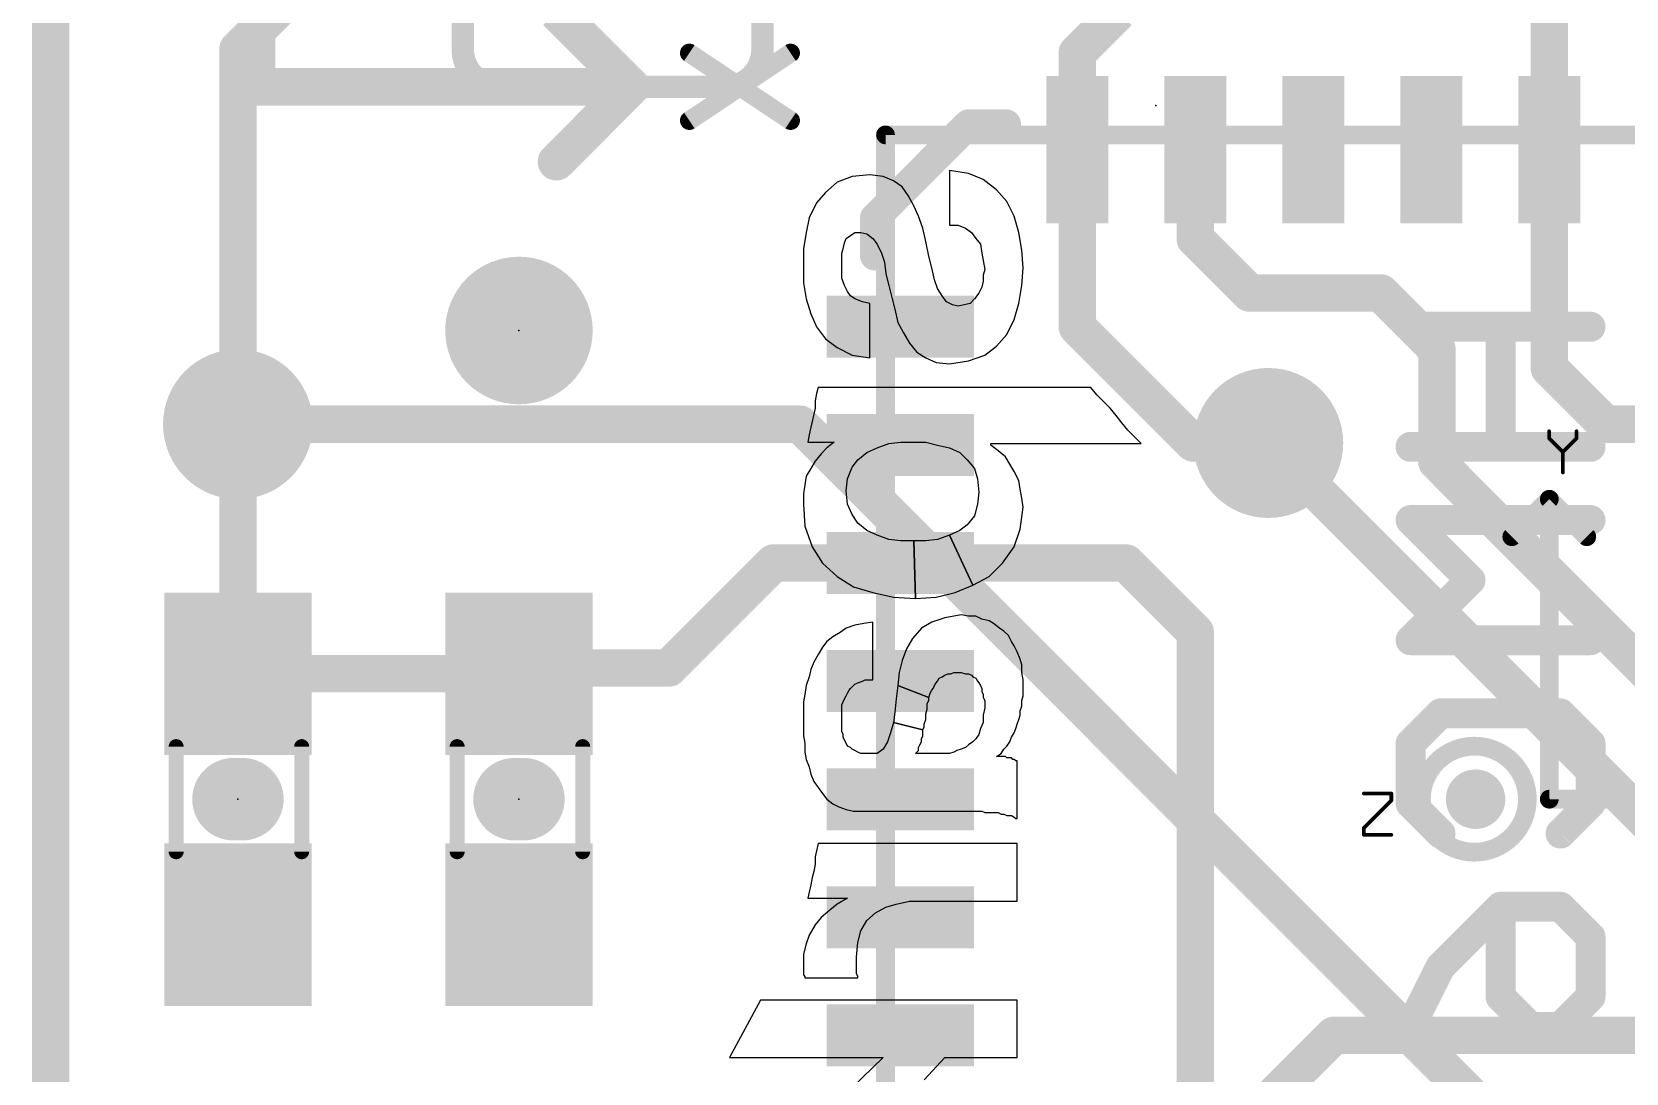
# Model space of a CAD drawing. Extents: x -30 to 77, y -16 to 20.
# Drawn here: x -0.13 to 10.68, y 9.57 to 16.63 of the extents above; entities that cross this region are included whole.
import ezdxf

# ---------------------------------------------------------------- set-up
doc = ezdxf.new("R2010")
doc.units = 0
for name, color, linetype in [('1', 22, 'CONTINUOUS'), ('16', 175, 'CONTINUOUS'), ('18', 82, 'CONTINUOUS'), ('20', 7, 'CONTINUOUS'), ('21', 251, 'CONTINUOUS'), ('22', 2, 'CONTINUOUS'), ('23', 7, 'CONTINUOUS'), ('24', 7, 'CONTINUOUS'), ('51', 53, 'CONTINUOUS')]:
    doc.layers.add(name, color=color, linetype=linetype)

# ---------------------------------------------------------------- blocks, each defined once
blk = doc.blocks.new('RECT')
blk.add_solid([(-0.5, -0.5), (0.5, -0.5), (-0.5, 0.5), (0.5, 0.5)])
blk = doc.blocks.new('PIE')
at = {"const_width": 0.5}
blk.add_lwpolyline([(0, -0.25, 1), (0, 0.25, 1), (0, -0.25)], format="xyb", dxfattribs=at)
blk = doc.blocks.new('ROUNDV')
at = {"const_width": 0.5}
blk.add_lwpolyline([(0, -0.25, 1), (0, 0.25, 1), (0, -0.25)], format="xyb", dxfattribs=at)

msp = doc.modelspace()

# ---------------------------------------------------------------- linework, layer by layer
at = {"layer": '1', "const_width": 0.254}
for points in [[(0, 0), (0, 20.32)], [(10.16, 18.161), (10.16, 15.83)], [(2.54, 17.78), (1.27, 16.51)], [(6.96, 16.485), (7.239, 16.764)], [(1.27, 16.51), (1.27, 13.97)], [(6.96, 15.83), (6.96, 16.485)], [(6.96, 15.83), (6.96, 14.63)], [(7.76, 15.83), (7.76, 15.227)], [(10.16, 14.351), (10.16, 15.83)], [(7.76, 15.227), (8.128, 14.859)], [(8.128, 14.859), (9.017, 14.859)], [(9.017, 14.859), (9.398, 14.478)], [(6.96, 14.63), (7.112, 14.478)], [(7.747, 13.843), (7.112, 14.478)], [(9.398, 14.478), (9.398, 13.716)], [(10.541, 13.97), (10.16, 14.351)], [(1.27, 13.97), (1.27, 12.28)], [(11.43, 13.97), (10.541, 13.97)], [(8.255, 13.843), (7.747, 13.843)], [(9.398, 13.716), (12.446, 10.668)], [(4.902, 13.03), (4.191, 12.319)], [(5.76, 13.03), (4.902, 13.03)], [(5.76, 13.03), (7.29, 13.03)], [(7.29, 13.03), (7.493, 12.827)], [(7.76, 12.56), (7.493, 12.827)], [(7.76, 8.89), (7.76, 12.56)], [(3.214, 12.319), (3.175, 12.28)], [(4.191, 12.319), (3.214, 12.319)], [(1.27, 12.28), (3.175, 12.28)], [(8.7, 9.83), (7.76, 8.89)], [(14.56, 9.83), (8.7, 9.83)]]:
    msp.add_lwpolyline(points, dxfattribs=at)
at = {"layer": '1', "const_width": 0.127}
for points in [[(1.3335, 16.51, 1), (1.2065, 16.51)], [(1.2251, 16.5549, 1), (1.3149, 16.4651)], [(7.0235, 16.485, 1), (6.8965, 16.485)], [(6.9151, 16.5299, 1), (7.0049, 16.4401)], [(7.0235, 15.83, 1), (6.8965, 15.83)], [(6.8965, 15.83, 1), (7.0235, 15.83)], [(7.8235, 15.83, 1), (7.6965, 15.83)], [(10.2235, 15.83, 1), (10.0965, 15.83)], [(10.0965, 15.83, 1), (10.2235, 15.83)], [(7.8049, 15.2719, 1), (7.7151, 15.1821)], [(7.6965, 15.227, 1), (7.8235, 15.227)], [(8.128, 14.9225, 1), (8.128, 14.7955)], [(8.0831, 14.8141, 1), (8.1729, 14.9039)], [(9.0619, 14.9039, 1), (8.9721, 14.8141)], [(9.017, 14.7955, 1), (9.017, 14.9225)], [(7.0049, 14.6749, 1), (6.9151, 14.5851)], [(6.8965, 14.63, 1), (7.0235, 14.63)], [(7.1569, 14.5229, 1), (7.0671, 14.4331)], [(9.4615, 14.478, 1), (9.3345, 14.478)], [(7.0671, 14.4331, 1), (7.1569, 14.5229)], [(9.3531, 14.4331, 1), (9.4429, 14.5229)], [(10.2049, 14.3959, 1), (10.1151, 14.3061)], [(10.0965, 14.351, 1), (10.2235, 14.351)], [(1.3335, 13.97, 1), (1.2065, 13.97)], [(10.541, 14.0335, 1), (10.541, 13.9065)], [(10.4961, 13.9251, 1), (10.5859, 14.0149)], [(1.2065, 13.97, 1), (1.3335, 13.97)], [(7.747, 13.9065, 1), (7.747, 13.7795)], [(7.7021, 13.7981, 1), (7.7919, 13.8879)], [(8.255, 13.7795, 1), (8.255, 13.9065)], [(9.4429, 13.7609, 1), (9.3531, 13.6711)], [(9.3345, 13.716, 1), (9.4615, 13.716)], [(4.902, 13.0935, 1), (4.902, 12.9665)], [(4.9469, 12.9851, 1), (4.8571, 13.0749)], [(5.76, 13.0935, 1), (5.76, 12.9665)], [(5.76, 12.9665, 1), (5.76, 13.0935)], [(7.3349, 13.0749, 1), (7.2451, 12.9851)], [(7.29, 12.9665, 1), (7.29, 13.0935)], [(7.5379, 12.8719, 1), (7.4481, 12.7821)], [(7.4481, 12.7821, 1), (7.5379, 12.8719)], [(7.8235, 12.56, 1), (7.6965, 12.56)], [(7.7151, 12.5151, 1), (7.8049, 12.6049)], [(3.214, 12.3825, 1), (3.214, 12.2555)], [(3.2589, 12.2741, 1), (3.1691, 12.3639)], [(4.191, 12.2555, 1), (4.191, 12.3825)], [(1.27, 12.3435, 1), (1.27, 12.2165)], [(1.2065, 12.28, 1), (1.3335, 12.28)], [(3.1301, 12.3249, 1), (3.2199, 12.2351)], [(3.175, 12.2165, 1), (3.175, 12.3435)], [(4.1461, 12.3639, 1), (4.2359, 12.2741)], [(8.7, 9.8935, 1), (8.7, 9.7665)], [(8.7449, 9.7851, 1), (8.6551, 9.8749)]]:
    msp.add_lwpolyline(points, format="xyb", dxfattribs=at)
at = {"layer": '16', "const_width": 0.254}
for points in [[(0, 0), (0, 20.32)], [(5.08, 13.97), (1.27, 13.97)], [(10.16, 8.89), (5.08, 13.97)], [(12.7, 9.398), (8.255, 13.843)]]:
    msp.add_lwpolyline(points, dxfattribs=at)
at = {"layer": '16', "const_width": 0.127}
for points in [[(1.27, 14.0335, 1), (1.27, 13.9065)], [(5.1249, 14.0149, 1), (5.0351, 13.9251)], [(5.08, 13.9065, 1), (5.08, 14.0335)], [(8.2999, 13.8879, 1), (8.2101, 13.7981)]]:
    msp.add_lwpolyline(points, format="xyb", dxfattribs=at)
at = {"layer": '20', "const_width": 0.254}
msp.add_lwpolyline([(0, 20.32), (0, 0)], dxfattribs=at)
at = {"layer": '21'}
for points, const_width in [([(2.794, 16.51), (2.794, 19.05)], 0.1524), ([(4.826, 19.05), (4.826, 16.51)], 0.1524), ([(4.572, 16.256), (3.048, 16.256)], 0.1524), ([(5.588, 15.367), (6.223, 16.002)], 0.2032), ([(6.223, 16.002), (6.477, 16.002)], 0.2032), ([(5.588, 15.113), (5.588, 15.367)], 0.2032), ([(1.3005, 11.43), (1.2395, 11.43)], 0.5588), ([(3.2055, 11.43), (3.1445, 11.43)], 0.5588)]:
    msp.add_lwpolyline(points, dxfattribs=dict(at, const_width=const_width))
for points, const_width in [([(2.794, 16.51, 0.4142), (3.048, 16.256)], 0.1524), ([(2.8321, 16.51, 1), (2.7559, 16.51)], 0.0762), ([(2.7559, 16.51, 1), (2.8321, 16.51)], 0.0762), ([(4.572, 16.256, 0.4142), (4.826, 16.51)], 0.1524), ([(4.8641, 16.51, 1), (4.7879, 16.51)], 0.0762), ([(4.7879, 16.51, 1), (4.8641, 16.51)], 0.0762), ([(3.048, 16.2941, 1), (3.048, 16.2179)], 0.0762), ([(3.048, 16.2179, 1), (3.048, 16.2941)], 0.0762), ([(4.572, 16.2941, 1), (4.572, 16.2179)], 0.0762), ([(4.572, 16.2179, 1), (4.572, 16.2941)], 0.0762), ([(6.223, 16.0528, 1), (6.223, 15.9512)], 0.1016), ([(6.2589, 15.9661, 1), (6.1871, 16.0379)], 0.1016), ([(6.477, 15.9512, 1), (6.477, 16.0528)], 0.1016), ([(5.6388, 15.367, 1), (5.5372, 15.367)], 0.1016), ([(5.5521, 15.4029, 1), (5.6239, 15.3311)], 0.1016), ([(5.5372, 15.113, 1), (5.6388, 15.113)], 0.1016), ([(1.2395, 11.5697, 1), (1.2395, 11.2903)], 0.2794), ([(1.3005, 11.2903, 1), (1.3005, 11.5697)], 0.2794), ([(3.1445, 11.5697, 1), (3.1445, 11.2903)], 0.2794), ([(3.2055, 11.2903, 1), (3.2055, 11.5697)], 0.2794)]:
    msp.add_lwpolyline(points, format="xyb", dxfattribs=dict(at, const_width=const_width))
at = {"layer": '22'}
for p, q in [((6.223, 15.669), (6.093, 15.689)), ((6.093, 15.689), (6.093, 15.369)), ((5.333, 15.609), (5.253, 15.539)), ((5.433, 15.649), (5.333, 15.609)), ((5.553, 15.659), (5.433, 15.649)), ((5.643, 15.649), (5.553, 15.659)), ((5.713, 15.619), (5.643, 15.649)), ((5.773, 15.579), (5.713, 15.619)), ((5.813, 15.519), (5.773, 15.579)), ((6.323, 15.629), (6.223, 15.669)), ((6.413, 15.559), (6.323, 15.629)), ((5.193, 15.469), (5.143, 15.369)), ((5.253, 15.539), (5.193, 15.469)), ((5.853, 15.449), (5.813, 15.519)), ((6.483, 15.479), (6.413, 15.559)), ((6.533, 15.379), (6.483, 15.479)), ((5.143, 15.369), (5.123, 15.269)), ((5.883, 15.379), (5.853, 15.449)), ((5.913, 15.299), (5.883, 15.379)), ((6.093, 15.369), (6.093, 15.319)), ((6.563, 15.269), (6.533, 15.379)), ((5.123, 15.269), (5.103, 15.159)), ((5.393, 15.229), (5.423, 15.249)), ((5.423, 15.249), (5.453, 15.269)), ((5.453, 15.269), (5.493, 15.269)), ((5.493, 15.269), (5.533, 15.259)), ((5.533, 15.259), (5.573, 15.229)), ((5.933, 15.209), (5.913, 15.299)), ((6.093, 15.319), (6.153, 15.319)), ((6.153, 15.319), (6.203, 15.299)), ((6.203, 15.299), (6.243, 15.269)), ((6.243, 15.269), (6.273, 15.229)), ((6.583, 15.149), (6.563, 15.269)), ((5.103, 15.159), (5.103, 14.929)), ((5.363, 15.129), (5.373, 15.159)), ((5.373, 15.159), (5.383, 15.199)), ((5.383, 15.199), (5.393, 15.229)), ((5.573, 15.229), (5.603, 15.189)), ((5.603, 15.189), (5.633, 15.129)), ((5.953, 15.109), (5.933, 15.209)), ((6.273, 15.229), (6.303, 15.189)), ((6.303, 15.189), (6.313, 15.129)), ((6.593, 15.029), (6.583, 15.149)), ((5.363, 14.959), (5.363, 15.129)), ((5.633, 15.129), (5.653, 15.069)), ((5.653, 15.069), (5.663, 14.989)), ((5.973, 15.029), (5.953, 15.109)), ((5.993, 14.949), (5.973, 15.029)), ((6.313, 15.129), (6.323, 15.079)), ((6.323, 15.079), (6.333, 15.019)), ((6.583, 14.909), (6.593, 15.029)), ((5.103, 14.929), (5.123, 14.819)), ((5.383, 14.909), (5.363, 14.959)), ((5.663, 14.989), (5.683, 14.909)), ((6.013, 14.889), (5.993, 14.949)), ((6.323, 14.939), (6.313, 14.899)), ((6.333, 15.019), (6.323, 14.979)), ((6.323, 14.979), (6.323, 14.939)), ((5.123, 14.819), (5.153, 14.719)), ((5.403, 14.869), (5.383, 14.909)), ((5.423, 14.839), (5.403, 14.869)), ((5.453, 14.819), (5.423, 14.839)), ((5.503, 14.799), (5.453, 14.819)), ((5.683, 14.909), (5.703, 14.829)), ((5.703, 14.829), (5.723, 14.749)), ((6.043, 14.839), (6.013, 14.889)), ((6.073, 14.799), (6.043, 14.839)), ((6.263, 14.819), (6.233, 14.789)), ((6.293, 14.859), (6.263, 14.819)), ((6.313, 14.899), (6.293, 14.859)), ((6.563, 14.789), (6.583, 14.909)), ((5.153, 14.719), (5.193, 14.629)), ((5.553, 14.789), (5.503, 14.799)), ((5.553, 14.419), (5.553, 14.789)), ((5.723, 14.749), (5.743, 14.659)), ((6.113, 14.779), (6.073, 14.799)), ((6.153, 14.769), (6.113, 14.779)), ((6.193, 14.779), (6.153, 14.769)), ((6.233, 14.789), (6.193, 14.779)), ((6.533, 14.679), (6.563, 14.789)), ((5.193, 14.629), (5.253, 14.549)), ((5.743, 14.659), (5.783, 14.589)), ((6.483, 14.579), (6.533, 14.679)), ((5.253, 14.549), (5.333, 14.489)), ((5.333, 14.489), (5.433, 14.439)), ((5.783, 14.589), (5.823, 14.519)), ((5.823, 14.519), (5.873, 14.459)), ((6.333, 14.439), (6.413, 14.499)), ((6.413, 14.499), (6.483, 14.579)), ((5.433, 14.439), (5.553, 14.419)), ((5.873, 14.459), (5.933, 14.419)), ((5.933, 14.419), (6.003, 14.389)), ((6.003, 14.389), (6.093, 14.379)), ((6.093, 14.379), (6.223, 14.399)), ((6.223, 14.399), (6.333, 14.439)), ((5.193, 14.179), (5.183, 14.129)), ((5.203, 14.219), (5.193, 14.179)), ((7.053, 14.219), (5.203, 14.219)), ((7.093, 14.169), (7.053, 14.219)), ((7.133, 14.129), (7.093, 14.169)), ((5.183, 14.079), (5.173, 14.039)), ((5.183, 14.129), (5.183, 14.079)), ((7.183, 14.079), (7.133, 14.129)), ((7.223, 14.029), (7.183, 14.079)), ((5.153, 13.949), (5.143, 13.899)), ((5.163, 13.989), (5.153, 13.949)), ((5.173, 14.039), (5.163, 13.989)), ((7.263, 13.979), (7.223, 14.029)), ((7.303, 13.929), (7.263, 13.979)), ((5.143, 13.899), (5.133, 13.849)), ((5.133, 13.849), (5.313, 13.849)), ((5.313, 13.849), (5.263, 13.809)), ((5.603, 13.809), (5.683, 13.839)), ((5.683, 13.839), (5.763, 13.849)), ((5.763, 13.849), (5.933, 13.849)), ((5.933, 13.849), (6.013, 13.829)), ((6.373, 13.829), (6.373, 13.839)), ((6.373, 13.839), (7.393, 13.839)), ((7.353, 13.879), (7.303, 13.929)), ((7.393, 13.839), (7.353, 13.879)), ((5.223, 13.769), (5.183, 13.719)), ((5.263, 13.809), (5.223, 13.769)), ((5.433, 13.679), (5.473, 13.729)), ((5.473, 13.729), (5.533, 13.779)), ((5.533, 13.779), (5.603, 13.809)), ((6.013, 13.829), (6.093, 13.809)), ((6.093, 13.809), (6.163, 13.779)), ((6.163, 13.779), (6.213, 13.729)), ((6.213, 13.729), (6.263, 13.669)), ((6.423, 13.789), (6.373, 13.829)), ((6.473, 13.749), (6.423, 13.789)), ((6.503, 13.699), (6.473, 13.749)), ((5.123, 13.619), (5.113, 13.559)), ((5.153, 13.669), (5.123, 13.619)), ((5.183, 13.719), (5.153, 13.669)), ((5.403, 13.599), (5.433, 13.679)), ((6.263, 13.669), (6.283, 13.599)), ((6.533, 13.649), (6.503, 13.699)), ((6.563, 13.589), (6.533, 13.649)), ((5.113, 13.559), (5.103, 13.499)), ((5.393, 13.519), (5.403, 13.599)), ((5.403, 13.429), (5.393, 13.519)), ((6.283, 13.599), (6.293, 13.509)), ((6.573, 13.529), (6.563, 13.589)), ((6.583, 13.469), (6.573, 13.529)), ((5.103, 13.499), (5.103, 13.429)), ((5.103, 13.429), (5.113, 13.279)), ((5.433, 13.359), (5.403, 13.429)), ((6.283, 13.429), (6.263, 13.349)), ((6.293, 13.509), (6.283, 13.429)), ((6.573, 13.259), (6.593, 13.409)), ((6.593, 13.409), (6.583, 13.469)), ((5.473, 13.299), (5.433, 13.359)), ((5.533, 13.249), (5.473, 13.299)), ((6.263, 13.349), (6.213, 13.289)), ((5.113, 13.279), (5.163, 13.139)), ((5.603, 13.219), (5.533, 13.249)), ((5.683, 13.189), (5.603, 13.219)), ((5.763, 13.179), (5.683, 13.189)), ((6.013, 13.189), (5.933, 13.179)), ((6.093, 13.219), (6.013, 13.189)), ((6.163, 13.249), (6.093, 13.219)), ((6.253, 12.879), (6.093, 13.219)), ((6.093, 13.219), (6.253, 12.879)), ((6.213, 13.289), (6.163, 13.249)), ((6.533, 13.139), (6.573, 13.259)), ((5.163, 13.139), (5.233, 13.029)), ((5.853, 13.179), (5.763, 13.179)), ((5.933, 13.179), (5.853, 13.179)), ((5.853, 13.179), (5.863, 12.789)), ((5.863, 12.789), (5.853, 13.179)), ((6.453, 13.029), (6.533, 13.139)), ((5.233, 13.029), (5.333, 12.939)), ((6.363, 12.939), (6.453, 13.029)), ((5.333, 12.939), (5.443, 12.869)), ((5.443, 12.869), (5.573, 12.829)), ((6.133, 12.829), (6.253, 12.879)), ((6.253, 12.879), (6.363, 12.939)), ((5.573, 12.829), (5.713, 12.799)), ((5.713, 12.799), (5.863, 12.789)), ((5.863, 12.789), (6.003, 12.799)), ((6.003, 12.799), (6.133, 12.829)), ((6.063, 12.659), (5.973, 12.629)), ((6.173, 12.679), (6.063, 12.659)), ((6.223, 12.669), (6.173, 12.679)), ((6.273, 12.669), (6.223, 12.669)), ((6.313, 12.649), (6.273, 12.669)), ((6.363, 12.639), (6.313, 12.649)), ((5.353, 12.559), (5.303, 12.529)), ((5.393, 12.589), (5.353, 12.559)), ((5.453, 12.609), (5.393, 12.589)), ((5.513, 12.619), (5.453, 12.609)), ((5.573, 12.629), (5.513, 12.619)), ((5.573, 12.239), (5.573, 12.629)), ((5.903, 12.589), (5.843, 12.519)), ((5.973, 12.629), (5.903, 12.589)), ((6.393, 12.619), (6.363, 12.639)), ((6.433, 12.589), (6.393, 12.619)), ((6.463, 12.569), (6.433, 12.589)), ((6.493, 12.539), (6.463, 12.569)), ((6.513, 12.499), (6.493, 12.539)), ((5.233, 12.459), (5.203, 12.409)), ((5.263, 12.499), (5.233, 12.459)), ((5.303, 12.529), (5.263, 12.499)), ((5.803, 12.449), (5.773, 12.369)), ((5.843, 12.519), (5.803, 12.449)), ((6.533, 12.469), (6.513, 12.499)), ((6.553, 12.429), (6.533, 12.469)), ((6.573, 12.379), (6.553, 12.429)), ((5.173, 12.359), (5.153, 12.309)), ((5.203, 12.409), (5.173, 12.359)), ((5.773, 12.369), (5.753, 12.289)), ((6.583, 12.339), (6.573, 12.379)), ((6.583, 12.289), (6.583, 12.339)), ((5.143, 12.259), (5.123, 12.199)), ((5.153, 12.309), (5.143, 12.259)), ((5.453, 12.209), (5.473, 12.219)), ((5.473, 12.219), (5.503, 12.229)), ((5.503, 12.229), (5.523, 12.239)), ((5.523, 12.239), (5.573, 12.239)), ((5.753, 12.289), (5.743, 12.199)), ((5.993, 12.199), (6.003, 12.219)), ((6.003, 12.219), (6.013, 12.229)), ((6.013, 12.229), (6.023, 12.249)), ((6.023, 12.249), (6.043, 12.259)), ((6.043, 12.259), (6.063, 12.269)), ((6.063, 12.269), (6.083, 12.279)), ((6.083, 12.279), (6.103, 12.279)), ((6.103, 12.279), (6.123, 12.289)), ((6.123, 12.289), (6.173, 12.289)), ((6.173, 12.289), (6.203, 12.279)), ((6.203, 12.279), (6.223, 12.279)), ((6.223, 12.279), (6.243, 12.269)), ((6.243, 12.269), (6.253, 12.259)), ((6.253, 12.259), (6.273, 12.249)), ((6.273, 12.249), (6.283, 12.229)), ((6.283, 12.229), (6.293, 12.219)), ((6.293, 12.219), (6.303, 12.199)), ((6.593, 12.239), (6.583, 12.289)), ((6.593, 12.129), (6.593, 12.239)), ((5.113, 12.139), (5.103, 12.089)), ((5.123, 12.199), (5.113, 12.139)), ((5.373, 12.089), (5.383, 12.109)), ((5.383, 12.109), (5.393, 12.129)), ((5.393, 12.129), (5.403, 12.149)), ((5.403, 12.149), (5.413, 12.169)), ((5.413, 12.169), (5.423, 12.179)), ((5.423, 12.179), (5.443, 12.199)), ((5.443, 12.199), (5.453, 12.209)), ((5.733, 12.109), (5.723, 12.019)), ((5.743, 12.199), (5.733, 12.109)), ((5.953, 12.119), (5.743, 12.199)), ((5.743, 12.199), (5.953, 12.119)), ((5.953, 12.119), (5.963, 12.149)), ((5.953, 12.099), (5.953, 12.119)), ((5.963, 12.149), (5.973, 12.169)), ((5.973, 12.169), (5.983, 12.179)), ((5.983, 12.179), (5.993, 12.199)), ((6.303, 12.199), (6.313, 12.179)), ((6.313, 12.179), (6.313, 12.159)), ((6.313, 12.159), (6.323, 12.139)), ((6.323, 12.139), (6.323, 12.119)), ((6.323, 12.119), (6.333, 12.099)), ((6.583, 12.099), (6.593, 12.129)), ((5.103, 12.089), (5.103, 11.859)), ((5.363, 12.069), (5.373, 12.089)), ((5.363, 11.889), (5.363, 12.069)), ((5.723, 12.019), (5.713, 11.949)), ((5.933, 12.009), (5.943, 12.039)), ((5.933, 11.969), (5.933, 12.009)), ((5.943, 12.079), (5.953, 12.099)), ((5.943, 12.039), (5.943, 12.079)), ((6.333, 12.049), (6.323, 11.999)), ((6.323, 11.999), (6.323, 11.949)), ((6.333, 12.099), (6.333, 12.049)), ((6.563, 11.969), (6.573, 11.999)), ((6.573, 12.029), (6.583, 12.059)), ((6.573, 11.999), (6.573, 12.029)), ((6.583, 12.059), (6.583, 12.099)), ((5.373, 11.869), (5.363, 11.889)), ((5.713, 11.949), (5.693, 11.879)), ((5.713, 11.949), (5.913, 11.899)), ((5.913, 11.899), (5.713, 11.949)), ((5.913, 11.899), (5.923, 11.919)), ((5.913, 11.859), (5.913, 11.899)), ((5.923, 11.939), (5.933, 11.969)), ((5.923, 11.919), (5.923, 11.939)), ((6.303, 11.909), (6.293, 11.869)), ((6.323, 11.949), (6.303, 11.909)), ((6.533, 11.879), (6.543, 11.909)), ((6.543, 11.909), (6.553, 11.939)), ((6.553, 11.939), (6.563, 11.969)), ((5.103, 11.859), (5.113, 11.809)), ((5.113, 11.809), (5.113, 11.749)), ((5.373, 11.849), (5.373, 11.869)), ((5.383, 11.829), (5.373, 11.849)), ((5.393, 11.809), (5.383, 11.829)), ((5.403, 11.789), (5.393, 11.809)), ((5.423, 11.779), (5.403, 11.789)), ((5.673, 11.819), (5.643, 11.769)), ((5.693, 11.879), (5.673, 11.819)), ((5.883, 11.779), (5.893, 11.799)), ((5.893, 11.799), (5.903, 11.819)), ((5.903, 11.839), (5.913, 11.859)), ((5.903, 11.819), (5.903, 11.839)), ((6.223, 11.799), (6.203, 11.779)), ((6.253, 11.819), (6.223, 11.799)), ((6.273, 11.839), (6.253, 11.819)), ((6.293, 11.869), (6.273, 11.839)), ((6.463, 11.769), (6.483, 11.789)), ((6.483, 11.789), (6.503, 11.819)), ((6.503, 11.819), (6.513, 11.849)), ((6.513, 11.849), (6.533, 11.879)), ((5.113, 11.749), (5.123, 11.699)), ((5.123, 11.699), (5.143, 11.649)), ((5.433, 11.769), (5.423, 11.779)), ((5.453, 11.759), (5.433, 11.769)), ((5.473, 11.749), (5.453, 11.759)), ((5.493, 11.739), (5.473, 11.749)), ((5.603, 11.739), (5.493, 11.739)), ((5.643, 11.769), (5.603, 11.739)), ((5.863, 11.739), (5.873, 11.749)), ((6.093, 11.739), (5.863, 11.739)), ((5.873, 11.749), (5.883, 11.759)), ((5.883, 11.759), (5.883, 11.779)), ((6.123, 11.749), (6.093, 11.739)), ((6.143, 11.759), (6.123, 11.749)), ((6.173, 11.769), (6.143, 11.759)), ((6.203, 11.779), (6.173, 11.769)), ((6.413, 11.719), (6.443, 11.739)), ((6.473, 11.719), (6.413, 11.719)), ((6.443, 11.739), (6.463, 11.769)), ((6.483, 11.709), (6.473, 11.719)), ((6.513, 11.709), (6.483, 11.709)), ((6.523, 11.699), (6.513, 11.709)), ((6.533, 11.699), (6.523, 11.699)), ((6.543, 11.689), (6.533, 11.699)), ((6.553, 11.689), (6.543, 11.689)), ((6.553, 11.299), (6.553, 11.689)), ((5.143, 11.649), (5.153, 11.599)), ((5.153, 11.599), (5.173, 11.549)), ((5.173, 11.549), (5.203, 11.509)), ((5.203, 11.509), (5.233, 11.469)), ((5.233, 11.469), (5.263, 11.429)), ((5.263, 11.429), (5.303, 11.399)), ((5.303, 11.399), (5.343, 11.379)), ((5.343, 11.379), (5.393, 11.359)), ((5.393, 11.359), (5.443, 11.349)), ((5.443, 11.349), (6.313, 11.349)), ((6.313, 11.349), (6.333, 11.339)), ((6.333, 11.339), (6.423, 11.339)), ((6.423, 11.339), (6.443, 11.329)), ((6.443, 11.329), (6.463, 11.329)), ((6.463, 11.329), (6.483, 11.319)), ((6.483, 11.319), (6.513, 11.319)), ((6.513, 11.319), (6.533, 11.309)), ((6.533, 11.309), (6.543, 11.299)), ((6.543, 11.299), (6.553, 11.299)), ((5.193, 11.079), (5.183, 11.039)), ((5.183, 11.039), (5.183, 10.989)), ((5.203, 11.129), (5.193, 11.079)), ((5.373, 11.129), (5.203, 11.129)), ((6.553, 11.129), (5.373, 11.129)), ((6.553, 10.739), (6.553, 11.129)), ((5.173, 10.939), (5.163, 10.899)), ((5.183, 10.989), (5.173, 10.939)), ((5.153, 10.849), (5.143, 10.799)), ((5.163, 10.899), (5.153, 10.849)), ((5.143, 10.799), (5.133, 10.759)), ((5.133, 10.759), (5.403, 10.759)), ((5.333, 10.719), (5.283, 10.679)), ((5.403, 10.759), (5.333, 10.719)), ((5.663, 10.699), (5.733, 10.719)), ((5.733, 10.719), (5.823, 10.739)), ((5.823, 10.739), (6.553, 10.739)), ((5.223, 10.629), (5.183, 10.579)), ((5.283, 10.679), (5.223, 10.629)), ((5.493, 10.539), (5.533, 10.609)), ((5.533, 10.609), (5.593, 10.659)), ((5.593, 10.659), (5.663, 10.699)), ((5.143, 10.509), (5.123, 10.449)), ((5.183, 10.579), (5.143, 10.509)), ((5.473, 10.459), (5.493, 10.539)), ((5.123, 10.449), (5.103, 10.379)), ((5.103, 10.379), (5.103, 10.239)), ((5.463, 10.359), (5.473, 10.459)), ((5.463, 10.249), (5.463, 10.359)), ((5.103, 10.239), (5.113, 10.229)), ((5.113, 10.229), (5.113, 10.219)), ((5.113, 10.219), (5.473, 10.219)), ((5.473, 10.229), (5.463, 10.249)), ((5.473, 10.219), (5.473, 10.229)), ((4.813, 10.069), (4.603, 9.679)), ((6.553, 10.069), (4.813, 10.069)), ((6.553, 9.679), (6.553, 10.069)), ((4.603, 9.679), (5.643, 9.679)), ((5.643, 9.679), (5.133, 9.189)), ((5.923, 9.529), (6.063, 9.679)), ((6.063, 9.679), (6.553, 9.679))]:
    msp.add_line(p, q, dxfattribs=at)
for points, const_width in [([(1.397, 16.256), (1.397, 18.796)], 0.254), ([(3.937, 16.256), (3.429, 16.764)], 0.254), ([(4.3301, 16.4846), (5.0165, 16.027)], 0.127), ([(4.3301, 16.027), (5.0165, 16.4846)], 0.127), ([(1.397, 16.256), (3.937, 16.256)], 0.254), ([(3.937, 16.256), (3.429, 15.748)], 0.254), ([(10.4394, 14.6304), (9.2192, 14.6304)], 0.2032), ([(9.8293, 14.6304), (9.8293, 13.8169)], 0.2032), ([(9.2192, 13.8169), (10.4394, 13.8169)], 0.2032), ([(10.4394, 13.3207), (9.2192, 13.3207)], 0.2032), ([(9.2192, 13.3207), (9.6259, 12.9139)], 0.2032), ([(9.6259, 12.9139), (9.2192, 12.5072)], 0.2032), ([(9.2192, 12.5072), (10.4394, 12.5072)], 0.2032), ([(9.2192, 11.8076), (9.4225, 12.011)], 0.2032), ([(9.4225, 12.011), (10.236, 12.011)], 0.2032), ([(10.236, 12.011), (10.4394, 11.8076)], 0.2032), ([(9.2192, 11.4008), (9.2192, 11.8076)], 0.2032), ([(10.4394, 11.8076), (10.4394, 11.4008)], 0.2032), ([(9.4225, 11.1975), (9.2192, 11.4008)], 0.2032), ([(10.4394, 11.4008), (10.236, 11.1975)], 0.2032), ([(9.4225, 10.2945), (9.8293, 10.7012)], 0.2032), ([(9.8293, 10.7012), (10.236, 10.7012)], 0.2032), ([(9.8293, 10.0911), (9.8293, 10.7012)], 0.2032), ([(10.236, 10.7012), (10.4394, 10.4979)], 0.2032), ([(10.4394, 10.4979), (10.4394, 10.0911)], 0.2032), ([(9.2192, 9.8877), (9.4225, 10.2945)], 0.2032), ([(10.0327, 9.8877), (9.8293, 10.0911)], 0.2032), ([(10.4394, 10.0911), (10.236, 9.8877)], 0.2032), ([(10.236, 9.8877), (10.0327, 9.8877)], 0.2032)]:
    msp.add_lwpolyline(points, dxfattribs=dict(at, const_width=const_width))
for points, const_width in [([(4.3477, 16.511, 1), (4.3125, 16.4582)], 0.0635), ([(5.0341, 16.4582, 1), (4.9989, 16.511)], 0.0635), ([(1.397, 16.3195, 1), (1.397, 16.1925)], 0.127), ([(3.9819, 16.2111, 1), (3.8921, 16.3009)], 0.127), ([(3.8921, 16.2111, 1), (3.9819, 16.3009)], 0.127), ([(3.937, 16.1925, 1), (3.937, 16.3195)], 0.127), ([(1.3335, 16.256, 1), (1.4605, 16.256)], 0.127), ([(4.3125, 16.0534, 1), (4.3477, 16.0006)], 0.0635), ([(4.9989, 16.0006, 1), (5.0341, 16.0534)], 0.0635), ([(3.3841, 15.7929, 1), (3.4739, 15.7031)], 0.127), ([(9.2192, 14.6812, 1), (9.2192, 14.5796)], 0.1016), ([(9.8801, 14.6304, 1), (9.7785, 14.6304)], 0.1016), ([(10.4394, 14.5796, 1), (10.4394, 14.6812)], 0.1016), ([(9.2192, 13.8677, 1), (9.2192, 13.7661)], 0.1016), ([(9.7785, 13.8169, 1), (9.8801, 13.8169)], 0.1016), ([(10.4394, 13.7661, 1), (10.4394, 13.8677)], 0.1016), ([(9.2551, 13.3566, 1), (9.1832, 13.2848)], 0.1016), ([(9.2192, 13.3715, 1), (9.2192, 13.2699)], 0.1016), ([(10.4394, 13.2699, 1), (10.4394, 13.3715)], 0.1016), ([(9.6618, 12.878, 1), (9.59, 12.9498)], 0.1016), ([(9.59, 12.878, 1), (9.6618, 12.9498)], 0.1016), ([(9.1832, 12.5431, 1), (9.2551, 12.4713)], 0.1016), ([(9.2192, 12.558, 1), (9.2192, 12.4564)], 0.1016), ([(10.4394, 12.4564, 1), (10.4394, 12.558)], 0.1016), ([(9.4225, 12.0618, 1), (9.4225, 11.9602)], 0.1016), ([(9.4585, 11.975, 1), (9.3866, 12.0469)], 0.1016), ([(10.2719, 12.0469, 1), (10.2001, 11.975)], 0.1016), ([(10.236, 11.9602, 1), (10.236, 12.0618)], 0.1016), ([(9.1832, 11.8435, 1), (9.2551, 11.7717)], 0.1016), ([(9.27, 11.8076, 1), (9.1684, 11.8076)], 0.1016), ([(10.4902, 11.8076, 1), (10.3886, 11.8076)], 0.1016), ([(10.4035, 11.7717, 1), (10.4753, 11.8435)], 0.1016), ([(9.2551, 11.4368, 1), (9.1832, 11.3649)], 0.1016), ([(10.4753, 11.3649, 1), (10.4035, 11.4368)], 0.1016), ([(9.1684, 11.4008, 1), (9.27, 11.4008)], 0.1016), ([(10.3886, 11.4008, 1), (10.4902, 11.4008)], 0.1016), ([(9.3866, 11.1615, 1), (9.4585, 11.2334)], 0.1016), ([(10.2001, 11.2334, 1), (10.2719, 11.1615)], 0.1016), ([(9.8293, 10.752, 1), (9.8293, 10.6504)], 0.1016), ([(9.8801, 10.7012, 1), (9.7785, 10.7012)], 0.1016), ([(9.8652, 10.6653, 1), (9.7934, 10.7371)], 0.1016), ([(10.2719, 10.7371, 1), (10.2001, 10.6653)], 0.1016), ([(10.236, 10.6504, 1), (10.236, 10.752)], 0.1016), ([(10.4902, 10.4979, 1), (10.3886, 10.4979)], 0.1016), ([(10.4035, 10.4619, 1), (10.4753, 10.5338)], 0.1016), ([(9.3866, 10.3304, 1), (9.4585, 10.2586)], 0.1016), ([(9.468, 10.2718, 1), (9.3771, 10.3172)], 0.1016), ([(9.8652, 10.127, 1), (9.7934, 10.0552)], 0.1016), ([(10.4753, 10.0552, 1), (10.4035, 10.127)], 0.1016), ([(9.7785, 10.0911, 1), (9.8801, 10.0911)], 0.1016), ([(10.3886, 10.0911, 1), (10.4902, 10.0911)], 0.1016), ([(9.1737, 9.9104, 1), (9.2646, 9.865)], 0.1016), ([(10.0327, 9.9385, 1), (10.0327, 9.8369)], 0.1016), ([(9.9967, 9.8518, 1), (10.0686, 9.9237)], 0.1016), ([(10.2001, 9.9237, 1), (10.2719, 9.8518)], 0.1016), ([(10.236, 9.8369, 1), (10.236, 9.9385)], 0.1016)]:
    msp.add_lwpolyline(points, format="xyb", dxfattribs=dict(at, const_width=const_width))
at = {"layer": '23'}
for p in [(3.175, 14.605), (1.27, 11.43), (3.175, 11.43), (10.16, 11.43)]:
    msp.add_point(p, dxfattribs=at)
at = {"layer": '24'}
msp.add_point((7.493, 16.129), dxfattribs=at)
at = {"layer": '51'}
for points, const_width in [([(5.66, 15.9618, 1), (5.66, 15.8983)], 0.0635), ([(5.6917, 15.93, 1), (5.6283, 15.93)], 0.0635), ([(10.1632, 13.8802, 1), (10.1542, 13.8712)], 0.0127), ([(10.165, 13.9223, 1), (10.1524, 13.9223)], 0.0127), ([(10.1524, 13.8757, 1), (10.165, 13.8757)], 0.0127), ([(10.3515, 13.9223, 1), (10.3388, 13.9223)], 0.0127), ([(10.3388, 13.8757, 1), (10.3515, 13.8757)], 0.0127), ([(10.3496, 13.8712, 1), (10.3406, 13.8802)], 0.0127), ([(10.2474, 13.787, 1), (10.2564, 13.778)], 0.0127), ([(10.2583, 13.7825, 1), (10.2456, 13.7825)], 0.0127), ([(10.2474, 13.778, 1), (10.2564, 13.787)], 0.0127), ([(10.2456, 13.6427, 1), (10.2583, 13.6427)], 0.0127), ([(10.1918, 13.462, 1), (10.1282, 13.462)], 0.0635), ([(10.1825, 13.4845, 1), (10.1375, 13.4395)], 0.0635), ([(10.1825, 13.4395, 1), (10.1375, 13.4845)], 0.0635), ([(9.8835, 13.2305, 1), (9.9285, 13.1855)], 0.0635), ([(10.3915, 13.1855, 1), (10.4365, 13.2305)], 0.0635), ([(0.8764, 11.786, 1), (0.8256, 11.786)], 0.0508), ([(1.7274, 11.786, 1), (1.6766, 11.786)], 0.0508), ([(2.7814, 11.786, 1), (2.7306, 11.786)], 0.0508), ([(3.6324, 11.786, 1), (3.5816, 11.786)], 0.0508), ([(9.652, 11.0708, 1), (9.652, 11.7892, 1), (9.652, 11.0708)], 0.127), ([(9.66, 11.33, 1), (9.66, 11.53, 1), (9.66, 11.33)], 0.2032), ([(8.9027, 11.4747, 1), (8.9027, 11.462)], 0.0127), ([(9.0955, 11.4683, 1), (9.0828, 11.4683)], 0.0127), ([(9.0891, 11.462, 1), (9.0891, 11.4747)], 0.0127), ([(10.16, 11.4618, 1), (10.16, 11.3982)], 0.0635), ([(10.1282, 11.43, 1), (10.1918, 11.43)], 0.0635), ([(9.0828, 11.4217, 1), (9.0955, 11.4217)], 0.0127), ([(9.0936, 11.4172, 1), (9.0846, 11.4262)], 0.0127), ([(8.8982, 11.2398, 1), (8.9072, 11.2308)], 0.0127), ([(8.9091, 11.2353, 1), (8.8964, 11.2353)], 0.0127), ([(8.9027, 11.1951, 1), (8.9027, 11.1824)], 0.0127), ([(8.8964, 11.1887, 1), (8.9091, 11.1887)], 0.0127), ([(9.0891, 11.1824, 1), (9.0891, 11.1951)], 0.0127), ([(0.8256, 11.074, 1), (0.8764, 11.074)], 0.0508), ([(1.6766, 11.074, 1), (1.7274, 11.074)], 0.0508), ([(2.7306, 11.074, 1), (2.7814, 11.074)], 0.0508), ([(3.5816, 11.074, 1), (3.6324, 11.074)], 0.0508)]:
    msp.add_lwpolyline(points, format="xyb", dxfattribs=dict(at, const_width=const_width))
for points, const_width in [([(5.66, 15.93), (5.66, 6.93)], 0.127), ([(14.66, 15.93), (5.66, 15.93)], 0.127), ([(10.1587, 13.9223), (10.1587, 13.8757)], 0.0254), ([(10.1587, 13.8757), (10.2519, 13.7825)], 0.0254), ([(10.2519, 13.7825), (10.3451, 13.8757)], 0.0254), ([(10.3451, 13.8757), (10.3451, 13.9223)], 0.0254), ([(10.2519, 13.7825), (10.2519, 13.6427)], 0.0254), ([(9.906, 13.208), (10.16, 13.462)], 0.127), ([(10.16, 11.43), (10.16, 13.462)], 0.127), ([(10.16, 13.462), (10.414, 13.208)], 0.127), ([(0.851, 11.786), (0.851, 11.074)], 0.1016), ([(1.702, 11.786), (1.702, 11.074)], 0.1016), ([(2.756, 11.786), (2.756, 11.074)], 0.1016), ([(3.607, 11.786), (3.607, 11.074)], 0.1016), ([(8.9027, 11.4683), (9.0891, 11.4683)], 0.0254), ([(9.0891, 11.4683), (9.0891, 11.4217)], 0.0254), ([(10.16, 11.43), (12.192, 11.43)], 0.127), ([(9.0891, 11.4217), (8.9027, 11.2353)], 0.0254), ([(8.9027, 11.2353), (8.9027, 11.1887)], 0.0254), ([(8.9027, 11.1887), (9.0891, 11.1887)], 0.0254)]:
    msp.add_lwpolyline(points, dxfattribs=dict(at, const_width=const_width))

# ---------------------------------------------------------------- block references
at = {"layer": '1', "xscale": 0.42}
for p in [(6.96, 15.83), (7.76, 15.83), (8.56, 15.83), (9.36, 15.83), (10.16, 15.83)]:
    msp.add_blockref('RECT', p, dxfattribs=at)
at = {"layer": '1'}
msp.add_blockref('PIE', (3.175, 14.605), dxfattribs=at)
for p, xscale, rotation in [((5.76, 14.63), 0.42, 90), ((5.76, 13.83), 0.42, 90), ((5.76, 13.03), 0.42, 90), ((1.27, 12.28), 1.1, 270), ((3.175, 12.28), 1.1, 270), ((5.76, 12.23), 0.42, 90), ((5.76, 11.43), 0.42, 90), ((1.27, 10.58), 1.1, 270), ((3.175, 10.58), 1.1, 270), ((5.76, 10.63), 0.42, 90), ((5.76, 9.83), 0.42, 90)]:
    msp.add_blockref('RECT', p, dxfattribs=dict(at, xscale=xscale, rotation=rotation))
at = {"layer": '18', "xscale": 1.016, "yscale": 1.016}
for p in [(1.27, 13.97), (1.27, 13.97), (8.255, 13.843), (8.255, 13.843)]:
    msp.add_blockref('ROUNDV', p, dxfattribs=at)
at = {"layer": '51', "xscale": 0.5001, "yscale": 0.95, "rotation": 270}
for p in [(1.2751, 12.0182), (3.1801, 12.0182), (1.2751, 10.8498), (3.1801, 10.8498)]:
    msp.add_blockref('RECT', p, dxfattribs=at)

doc.saveas('drawing.dxf')
